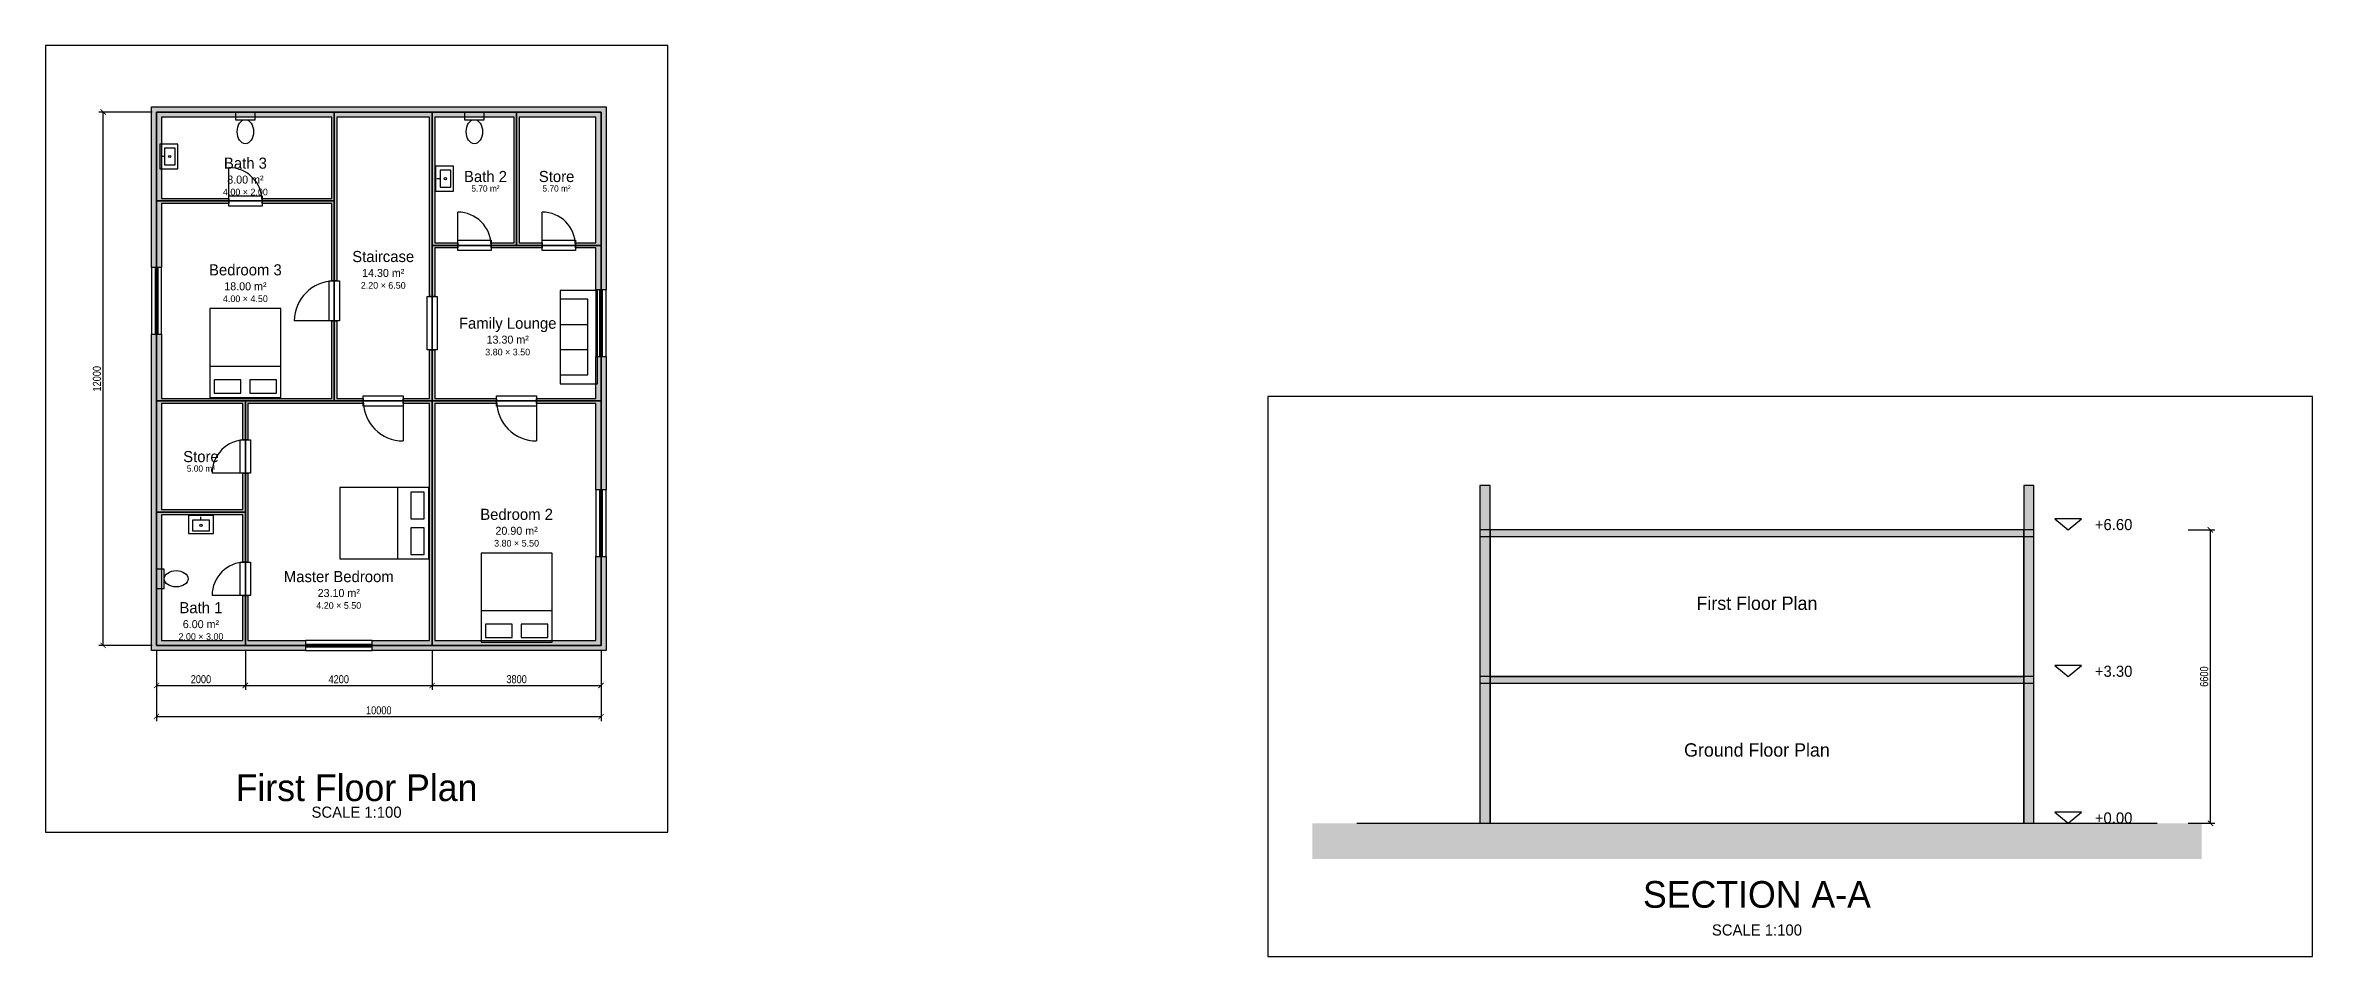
# Model space of a CAD drawing. Header units: metres. Extents: x -9 to 104, y -14 to 29.
# Drawn here: x 52.5 to 103.5, y -3 to 17.5 of the extents above; entities that cross this region are included whole.
import ezdxf
from ezdxf.enums import TextEntityAlignment as Align

# ---------------------------------------------------------------- set-up
doc = ezdxf.new("R2010")
doc.units = ezdxf.units.M
for name, color, linetype in [('ANNO', 7, 'Continuous'), ('DIMENSION', 3, 'Continuous'), ('DOOR-SWING', 2, 'Continuous'), ('FURNITURE', 8, 'Continuous'), ('GLAZING', 4, 'Continuous'), ('HATCH', 8, 'Continuous'), ('TEXT', 7, 'Continuous'), ('TITLE', 7, 'Continuous'), ('WALL', 7, 'Continuous')]:
    doc.layers.add(name, color=color, linetype=linetype)
doc.styles.add('OpenSansCondensed-Light', font='OpenSansCondensed-Light.ttf')
doc.dimstyles.new('EZDXF', dxfattribs={"dimtxt": 0.18, "dimasz": 0.12, "dimexe": 0.1, "dimexo": 0.1, "dimgap": 0.05, "dimtad": 1, "dimdec": 0, "dimlfac": 1000, "dimzin": 12, "dimdsep": 46, "dimtxsty": 'OpenSansCondensed-Light', "dimblk": 'ARCHTICK', "dimcen": 2.5, "dimazin": 3, "dimtfac": 0.5, "dimtmove": 2, "dimatfit": 3})

# ---------------------------------------------------------------- blocks, each defined once
blk = doc.blocks.new('BED-D')
blk.add_line((-0.8, 0.3), (0.8, 0.3))
for points in [[(-0.8, -1), (0.8, -1), (0.8, 1), (-0.8, 1)], [(-0.7, 0.6), (-0.1, 0.6), (-0.1, 0.9), (-0.7, 0.9)], [(0.1, 0.6), (0.7, 0.6), (0.7, 0.9), (0.1, 0.9)]]:
    blk.add_lwpolyline(points, close=True)
blk = doc.blocks.new('WC')
blk.add_lwpolyline([(-0.22, 0.25), (0.22, 0.25), (0.22, 0.42), (-0.22, 0.42)], close=True)
blk.add_ellipse((0, -0.02), major_axis=(0, 0.27), ratio=0.68)
blk = doc.blocks.new('BASIN')
blk.add_line((0, 0.1), (0, 0.17))
for points in [[(-0.28, -0.2), (0.28, -0.2), (0.28, 0.2), (-0.28, 0.2)], [(-0.19, -0.14), (0.19, -0.14), (0.19, 0.1), (-0.19, 0.1)]]:
    blk.add_lwpolyline(points, close=True)
blk.add_circle((0, -0.02), 0.025)
blk = doc.blocks.new('SOFA-3')
for p, q in [((-0.28, -0.42), (-0.28, 0.2)), ((0.28, -0.42), (0.28, 0.2))]:
    blk.add_line(p, q)
for points in [[(-1.05, -0.42), (1.05, -0.42), (1.05, 0.42), (-1.05, 0.42)], [(-0.85, -0.42), (0.85, -0.42), (0.85, 0.2), (-0.85, 0.2)]]:
    blk.add_lwpolyline(points, close=True)
blk = doc.blocks.new('_ARCHTICK')
at = {"color": 0, "linetype": 'BYBLOCK', "const_width": 0.15}
blk.add_lwpolyline([(-0.5, -0.5), (0.5, 0.5)], dxfattribs=at)

msp = doc.modelspace()

# ---------------------------------------------------------------- hatches: boundary and pattern name
at = {"layer": 'HATCH'}
for points in [[(54.885, 13.885), (54.885, 14), (54.885, 14.115), (54.885, 15.885), (54.885, 16), (54.885, 16.115), (55.115, 16.115), (58.885, 16.115), (59, 16.115), (59.115, 16.115), (61.085, 16.115), (61.2, 16.115), (61.315, 16.115), (62.985, 16.115), (63.1, 16.115), (63.215, 16.115), (64.885, 16.115), (65, 16.115), (65.115, 16.115), (65.115, 15.885), (65.115, 13.115), (65.115, 13), (65.115, 12.885), (65.115, 12), (64.885, 12), (64.885, 12.885), (64.885, 12.9425), (64.425, 12.9425), (64.425, 13.0575), (64.885, 13.0575), (64.885, 13.115), (64.885, 15.885), (63.215, 15.885), (63.1575, 15.885), (63.1575, 13.0575), (63.675, 13.0575), (63.675, 12.9425), (63.1575, 12.9425), (63.1, 12.9425), (63.0425, 12.9425), (62.525, 12.9425), (62.525, 13.0575), (63.0425, 13.0575), (63.0425, 15.885), (62.985, 15.885), (61.315, 15.885), (61.2575, 15.885), (61.2575, 13.0575), (61.775, 13.0575), (61.775, 12.9425), (61.2575, 12.9425), (61.2575, 11.85), (61.1425, 11.85), (61.1425, 12.9425), (61.1425, 13), (61.1425, 13.0575), (61.1425, 15.885), (61.085, 15.885), (59.115, 15.885), (59.0575, 15.885), (59.0575, 14.0575), (59.0575, 14), (59.0575, 13.9425), (59.0575, 12.2), (58.9425, 12.2), (58.9425, 13.9425), (57.375, 13.9425), (57.375, 14.0575), (58.9425, 14.0575), (58.9425, 15.885), (58.885, 15.885), (55.115, 15.885), (55.115, 14.115), (55.115, 14.0575), (56.625, 14.0575), (56.625, 13.9425), (55.115, 13.9425), (55.115, 13.885), (55.115, 12.5), (54.885, 12.5)], [(57.115, 3.885), (57, 3.885), (56.885, 3.885), (55.115, 3.885), (55, 3.885), (54.885, 3.885), (54.885, 4.115), (54.885, 6.885), (54.885, 7), (54.885, 7.115), (54.885, 9.385), (54.885, 9.5), (54.885, 9.615), (54.885, 11), (55.115, 11), (55.115, 9.615), (55.115, 9.5575), (56.9425, 9.5575), (57, 9.5575), (57.0575, 9.5575), (58.9425, 9.5575), (58.9425, 11.3), (59.0575, 11.3), (59.0575, 9.5575), (59.65, 9.5575), (59.65, 9.4425), (59.0575, 9.4425), (59, 9.4425), (58.9425, 9.4425), (57.0575, 9.4425), (57.0575, 8.625), (56.9425, 8.625), (56.9425, 9.4425), (55.115, 9.4425), (55.115, 9.385), (55.115, 7.115), (55.115, 7.0575), (56.9425, 7.0575), (56.9425, 7.875), (57.0575, 7.875), (57.0575, 7.0575), (57.0575, 7), (57.0575, 6.9425), (57.0575, 5.875), (56.9425, 5.875), (56.9425, 6.9425), (55.115, 6.9425), (55.115, 6.885), (55.115, 4.115), (56.885, 4.115), (56.9425, 4.115), (56.9425, 5.125), (57.0575, 5.125), (57.0575, 4.115), (57.115, 4.115), (58.35, 4.115), (58.35, 3.885)], [(61.085, 3.885), (59.85, 3.885), (59.85, 4.115), (61.085, 4.115), (61.1425, 4.115), (61.1425, 9.4425), (60.55, 9.4425), (60.55, 9.5575), (61.1425, 9.5575), (61.1425, 10.65), (61.2575, 10.65), (61.2575, 9.5575), (62.65, 9.5575), (62.65, 9.4425), (61.2575, 9.4425), (61.2575, 4.115), (61.315, 4.115), (64.885, 4.115), (64.885, 6), (65.115, 6), (65.115, 4.115), (65.115, 4), (65.115, 3.885), (64.885, 3.885), (61.315, 3.885), (61.2, 3.885)], [(65.115, 9.615), (65.115, 9.5), (65.115, 9.385), (65.115, 7.5), (64.885, 7.5), (64.885, 9.385), (64.885, 9.4425), (63.55, 9.4425), (63.55, 9.5575), (64.885, 9.5575), (64.885, 9.615), (64.885, 10.5), (65.115, 10.5)], [(85, 0), (85, 7.6), (84.77, 7.6), (84.77, 0)], [(97.23, 0), (97.23, 7.6), (97, 7.6), (97, 0)], [(97.23, 6.45), (97.23, 6.6), (84.77, 6.6), (84.77, 6.45)], [(97.23, 3.15), (97.23, 3.3), (84.77, 3.3), (84.77, 3.15)]]:
    msp.add_hatch(color=8, dxfattribs=at).paths.add_polyline_path(points)
h = msp.add_hatch(dxfattribs=at)
h.set_pattern_fill('EARTH', scale=0.05)
h.paths.add_polyline_path([(101, -0.8), (101, 0), (81, 0), (81, -0.8)])

# ---------------------------------------------------------------- linework, layer by layer
at = {"layer": '_Section'}
msp.add_lwpolyline([(103.5, -3), (103.5, 9.6), (80, 9.6), (80, -3)], close=True, dxfattribs=at)
at = {"layer": '_Window'}
for points in [[(54.885, 12.5), (54.885, 11), (55.115, 11), (55.115, 12.5)], [(65.115, 10.5), (65.115, 12), (64.885, 12), (64.885, 10.5)], [(65.115, 6), (65.115, 7.5), (64.885, 7.5), (64.885, 6)], [(58.35, 3.885), (59.85, 3.885), (59.85, 4.115), (58.35, 4.115)]]:
    msp.add_lwpolyline(points, close=True, dxfattribs=at)
at = {"layer": 'A-AREA-ROOMS'}
for points in [[(55, 14), (59, 14), (59, 16), (55, 16)], [(59, 9.5), (61.2, 9.5), (61.2, 16), (59, 16)], [(61.2, 13), (63.1, 13), (63.1, 16), (61.2, 16)], [(63.1, 13), (65, 13), (65, 16), (63.1, 16)], [(55, 9.5), (59, 9.5), (59, 14), (55, 14)], [(61.2, 9.5), (65, 9.5), (65, 13), (61.2, 13)], [(55, 7), (57, 7), (57, 9.5), (55, 9.5)], [(57, 4), (61.2, 4), (61.2, 9.5), (57, 9.5)], [(61.2, 4), (65, 4), (65, 9.5), (61.2, 9.5)], [(55, 4), (57, 4), (57, 7), (55, 7)]]:
    msp.add_lwpolyline(points, close=True, dxfattribs=at)
at = {"layer": 'A-DOOR'}
for points in [[(56.625, 14.115), (57.375, 14.115), (57.375, 13.885), (56.625, 13.885)], [(61.775, 13.115), (62.525, 13.115), (62.525, 12.885), (61.775, 12.885)], [(63.675, 13.115), (64.425, 13.115), (64.425, 12.885), (63.675, 12.885)], [(58.885, 11.3), (58.885, 12.2), (59.115, 12.2), (59.115, 11.3)], [(61.315, 11.85), (61.315, 10.65), (61.085, 10.65), (61.085, 11.85)], [(60.55, 9.385), (59.65, 9.385), (59.65, 9.615), (60.55, 9.615)], [(63.55, 9.385), (62.65, 9.385), (62.65, 9.615), (63.55, 9.615)], [(56.885, 7.875), (56.885, 8.625), (57.115, 8.625), (57.115, 7.875)], [(56.885, 5.125), (56.885, 5.875), (57.115, 5.875), (57.115, 5.125)]]:
    msp.add_lwpolyline(points, close=True, dxfattribs=at)
at = {"layer": 'ANNO'}
for points in [[(98, 6.6), (98.3, 6.85), (97.7, 6.85)], [(98, 3.3), (98.3, 3.55), (97.7, 3.55)], [(98, 0), (98.3, 0.25), (97.7, 0.25)]]:
    msp.add_lwpolyline(points, close=True, dxfattribs=at)
at = {"layer": 'BUA'}
msp.add_lwpolyline([(55, 9.5), (55, 14), (55, 16), (59, 16), (61.2, 16), (63.1, 16), (65, 16), (65, 13), (65, 9.5), (65, 4), (61.2, 4), (57, 4), (55, 4), (55, 7)], close=True, dxfattribs=at)
at = {"layer": 'DOOR-SWING'}
for p, q in [((56.625, 14), (56.625, 14.75)), ((61.775, 13), (61.775, 13.75)), ((63.675, 13), (63.675, 13.75)), ((59, 11.3), (58.1, 11.3)), ((60.55, 9.5), (60.55, 8.6)), ((63.55, 9.5), (63.55, 8.6)), ((57, 7.875), (56.25, 7.875)), ((57, 5.125), (56.25, 5.125))]:
    msp.add_line(p, q, dxfattribs=at)
for centre, radius, start, end in [((56.625, 14), 0.75, 0, 90), ((61.775, 13), 0.75, 0, 90), ((63.675, 13), 0.75, 0, 90), ((59, 11.3), 0.9, 90, 180), ((60.55, 9.5), 0.9, 180, -90), ((63.55, 9.5), 0.9, 180, -90), ((57, 7.875), 0.75, 90, 180), ((57, 5.125), 0.75, 90, 180)]:
    msp.add_arc(centre, radius, start, end, dxfattribs=at)
at = {"layer": 'GLAZING'}
for p, q in [((54.97, 12.5), (54.97, 11)), ((55.03, 12.5), (55.03, 11)), ((64.97, 10.5), (64.97, 12)), ((65.03, 10.5), (65.03, 12)), ((64.97, 6), (64.97, 7.5)), ((65.03, 6), (65.03, 7.5)), ((58.35, 4.03), (59.85, 4.03)), ((58.35, 3.97), (59.85, 3.97))]:
    msp.add_line(p, q, dxfattribs=at)
at = {"layer": 'SECTION-FLOOR HT'}
for points in [[(85, 3.3), (97, 3.3), (97, 6.6), (85, 6.6)], [(85, 0), (97, 0), (97, 3.3), (85, 3.3)]]:
    msp.add_lwpolyline(points, close=True, dxfattribs=at)
at = {"layer": 'SECTION-GL'}
msp.add_lwpolyline([(82, 0), (100, 0)], dxfattribs=at)
at = {"layer": 'SHEET FRAMES'}
msp.add_lwpolyline([(52.5, -0.2), (66.5, -0.2), (66.5, 17.5), (52.5, 17.5)], close=True, dxfattribs=at)
at = {"layer": 'WALL'}
for points in [[(54.885, 13.885), (54.885, 14), (54.885, 14.115), (54.885, 15.885), (54.885, 16), (54.885, 16.115), (55.115, 16.115), (58.885, 16.115), (59, 16.115), (59.115, 16.115), (61.085, 16.115), (61.2, 16.115), (61.315, 16.115), (62.985, 16.115), (63.1, 16.115), (63.215, 16.115), (64.885, 16.115), (65, 16.115), (65.115, 16.115), (65.115, 15.885), (65.115, 13.115), (65.115, 13), (65.115, 12.885), (65.115, 12), (64.885, 12), (64.885, 12.885), (64.885, 12.9425), (64.425, 12.9425), (64.425, 13.0575), (64.885, 13.0575), (64.885, 13.115), (64.885, 15.885), (63.215, 15.885), (63.1575, 15.885), (63.1575, 13.0575), (63.675, 13.0575), (63.675, 12.9425), (63.1575, 12.9425), (63.1, 12.9425), (63.0425, 12.9425), (62.525, 12.9425), (62.525, 13.0575), (63.0425, 13.0575), (63.0425, 15.885), (62.985, 15.885), (61.315, 15.885), (61.2575, 15.885), (61.2575, 13.0575), (61.775, 13.0575), (61.775, 12.9425), (61.2575, 12.9425), (61.2575, 11.85), (61.1425, 11.85), (61.1425, 12.9425), (61.1425, 13), (61.1425, 13.0575), (61.1425, 15.885), (61.085, 15.885), (59.115, 15.885), (59.0575, 15.885), (59.0575, 14.0575), (59.0575, 14), (59.0575, 13.9425), (59.0575, 12.2), (58.9425, 12.2), (58.9425, 13.9425), (57.375, 13.9425), (57.375, 14.0575), (58.9425, 14.0575), (58.9425, 15.885), (58.885, 15.885), (55.115, 15.885), (55.115, 14.115), (55.115, 14.0575), (56.625, 14.0575), (56.625, 13.9425), (55.115, 13.9425), (55.115, 13.885), (55.115, 12.5), (54.885, 12.5)], [(57.115, 3.885), (57, 3.885), (56.885, 3.885), (55.115, 3.885), (55, 3.885), (54.885, 3.885), (54.885, 4.115), (54.885, 6.885), (54.885, 7), (54.885, 7.115), (54.885, 9.385), (54.885, 9.5), (54.885, 9.615), (54.885, 11), (55.115, 11), (55.115, 9.615), (55.115, 9.5575), (56.9425, 9.5575), (57, 9.5575), (57.0575, 9.5575), (58.9425, 9.5575), (58.9425, 11.3), (59.0575, 11.3), (59.0575, 9.5575), (59.65, 9.5575), (59.65, 9.4425), (59.0575, 9.4425), (59, 9.4425), (58.9425, 9.4425), (57.0575, 9.4425), (57.0575, 8.625), (56.9425, 8.625), (56.9425, 9.4425), (55.115, 9.4425), (55.115, 9.385), (55.115, 7.115), (55.115, 7.0575), (56.9425, 7.0575), (56.9425, 7.875), (57.0575, 7.875), (57.0575, 7.0575), (57.0575, 7), (57.0575, 6.9425), (57.0575, 5.875), (56.9425, 5.875), (56.9425, 6.9425), (55.115, 6.9425), (55.115, 6.885), (55.115, 4.115), (56.885, 4.115), (56.9425, 4.115), (56.9425, 5.125), (57.0575, 5.125), (57.0575, 4.115), (57.115, 4.115), (58.35, 4.115), (58.35, 3.885)], [(61.085, 3.885), (59.85, 3.885), (59.85, 4.115), (61.085, 4.115), (61.1425, 4.115), (61.1425, 9.4425), (60.55, 9.4425), (60.55, 9.5575), (61.1425, 9.5575), (61.1425, 10.65), (61.2575, 10.65), (61.2575, 9.5575), (62.65, 9.5575), (62.65, 9.4425), (61.2575, 9.4425), (61.2575, 4.115), (61.315, 4.115), (64.885, 4.115), (64.885, 6), (65.115, 6), (65.115, 4.115), (65.115, 4), (65.115, 3.885), (64.885, 3.885), (61.315, 3.885), (61.2, 3.885)], [(65.115, 9.615), (65.115, 9.5), (65.115, 9.385), (65.115, 7.5), (64.885, 7.5), (64.885, 9.385), (64.885, 9.4425), (63.55, 9.4425), (63.55, 9.5575), (64.885, 9.5575), (64.885, 9.615), (64.885, 10.5), (65.115, 10.5)], [(85, 0), (85, 7.6), (84.77, 7.6), (84.77, 0)], [(97.23, 0), (97.23, 7.6), (97, 7.6), (97, 0)], [(97.23, 6.45), (97.23, 6.6), (84.77, 6.6), (84.77, 6.45)], [(97.23, 3.15), (97.23, 3.3), (84.77, 3.3), (84.77, 3.15)]]:
    msp.add_lwpolyline(points, close=True, dxfattribs=at)

# ---------------------------------------------------------------- block references
at = {"layer": 'FURNITURE'}
for name, p in [('WC', (57, 15.5775)), ('WC', (62.15, 15.5775)), ('BASIN', (56, 6.7225))]:
    msp.add_blockref(name, p, dxfattribs=at)
for name, p, rotation in [('BASIN', (55.2775, 15), 90), ('BASIN', (61.4775, 14.5), 90), ('SOFA-3', (64.5025, 10.9388), 270), ('BED-D', (57, 10.5775), 180), ('BED-D', (60.1225, 6.75), 270), ('WC', (55.4225, 5.5), 90), ('BED-D', (63.1, 5.0775), 180)]:
    msp.add_blockref(name, p, dxfattribs=dict(at, rotation=rotation))

# ---------------------------------------------------------------- texts
at = {"layer": '_Section'}
msp.add_text('SECTION A-A', height=0.6, dxfattribs=at).set_placement((91, -1.6), align=Align.MIDDLE_CENTER)
at = {"layer": 'A-AREA-ROOMS'}
for s, p in [('Bath 3', (57, 14.85)), ('Bath 2', (62.4, 14.55)), ('Store', (64, 14.55)), ('Staircase', (60.1, 12.75)), ('Bedroom 3', (57, 12.45)), ('Family Lounge', (62.9, 11.25)), ('Store', (56, 8.25)), ('Bedroom 2', (63.1, 6.95)), ('Master Bedroom', (59.1, 5.55)), ('Bath 1', (56, 4.85))]:
    msp.add_text(s, height=0.25, dxfattribs=at).set_placement(p, align=Align.MIDDLE_CENTER)
at = {"layer": 'ANNO'}
for s, p in [('+6.60', (98.6, 6.72)), ('+3.30', (98.6, 3.42)), ('+0.00', (98.6, 0.12))]:
    msp.add_text(s, height=0.25, dxfattribs=at).set_placement(p, align=Align.MIDDLE_LEFT)
at = {"layer": 'SECTION-FLOOR HT'}
for s, p in [('First Floor Plan', (91, 4.95)), ('Ground Floor Plan', (91, 1.65))]:
    msp.add_text(s, height=0.3, dxfattribs=at).set_placement(p, align=Align.MIDDLE_CENTER)
at = {"layer": 'SHEET FRAMES'}
msp.add_text('First Floor Plan', height=0.6, dxfattribs=at).set_placement((59.5, 0.8), align=Align.MIDDLE_CENTER)
at = {"layer": 'TEXT'}
for s, height, p in [('8.00 m²', 0.18, (57, 14.48)), ('5.70 m²', 0.14, (62.4, 14.28)), ('5.70 m²', 0.14, (64, 14.28)), ('4.00 × 2.00', 0.15, (57, 14.2)), ('14.30 m²', 0.18, (60.1, 12.38)), ('4.00 × 4.50', 0.15, (57, 11.8)), ('18.00 m²', 0.18, (57, 12.08)), ('2.20 × 6.50', 0.15, (60.1, 12.1)), ('13.30 m²', 0.18, (62.9, 10.88)), ('3.80 × 3.50', 0.15, (62.9, 10.6)), ('5.00 m²', 0.14, (56, 7.98)), ('20.90 m²', 0.18, (63.1, 6.58)), ('3.80 × 5.50', 0.15, (63.1, 6.3)), ('23.10 m²', 0.18, (59.1, 5.18)), ('4.20 × 5.50', 0.15, (59.1, 4.9)), ('2.00 × 3.00', 0.15, (56, 4.2)), ('6.00 m²', 0.18, (56, 4.48))]:
    msp.add_text(s, height=height, dxfattribs=at).set_placement(p, align=Align.MIDDLE_CENTER)
at = {"layer": 'TITLE'}
for p in [(59.5, 0.25), (91, -2.4)]:
    msp.add_text('SCALE 1:100', height=0.25, dxfattribs=at).set_placement(p, align=Align.MIDDLE_CENTER)

# ---------------------------------------------------------------- dimensions: what is measured, and where the dimension line sits
at = {"layer": 'DIMENSION'}
for base, p1, p2 in [((53.8, 4), (55, 4), (55, 16)), ((101.2, 0), (100.6, 0), (100.6, 6.6))]:
    msp.add_linear_dim(base=base, p1=p1, p2=p2, angle=90, dimstyle='EZDXF', dxfattribs=at).render()
for base, p1, p2 in [((55, 2.4), (55, 4), (65, 4)), ((55, 3.1), (55, 4), (57, 4)), ((57, 3.1), (57, 4), (61.2, 4)), ((61.2, 3.1), (61.2, 4), (65, 4))]:
    msp.add_linear_dim(base=base, p1=p1, p2=p2, dimstyle='EZDXF', dxfattribs=at).render()

doc.saveas('drawing.dxf')
